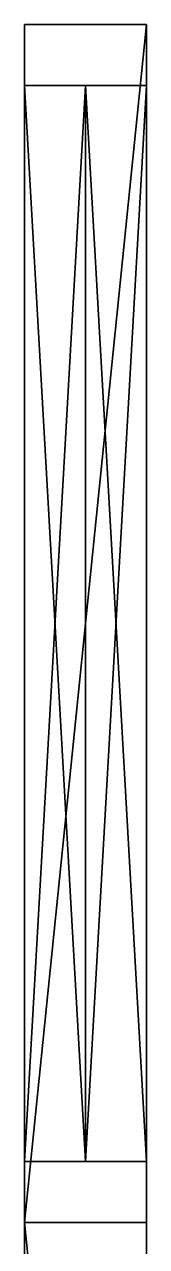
# Model space of a CAD drawing. Header units: centimetres. Extents: x 0 to 14354, y 31475 to 33783.
# Drawn here: x 14343.5 to 14353.5, y 32043.1 to 32143.4 of the extents above; entities that cross this region are included whole.
import ezdxf

# ---------------------------------------------------------------- set-up
doc = ezdxf.new("R2010")
doc.units = ezdxf.units.CM
doc.header["$LTSCALE"] = 100
doc.header["$MEASUREMENT"] = 0
doc.layers.add('3D- Aluminium', color=69, linetype='CONTINUOUS')
doc.layers.add('3D- Glass', color=4, linetype='CONTINUOUS')

msp = doc.modelspace()

# ---------------------------------------------------------------- linework, layer by layer
at = {"layer": '3D- Aluminium', "extrusion": (2.47912e-07, 2.47913e-07, 1)}
for p, q in [((14343.51, 32045.09, 1111), (14343.51, 32143.42, 1111)), ((14343.51, 32045.09, 1321), (14343.51, 32143.42, 1321)), ((14343.51, 32143.42, 1171), (14343.51, 32045.09, 1171)), ((14343.51, 32143.42, 1111), (14343.51, 32143.42, 780)), ((14343.51, 32045.09, 795), (14343.51, 32143.42, 795)), ((14353.51, 32143.42, 795), (14343.51, 32143.42, 795)), ((14343.51, 32143.42, 1111), (14343.51, 32045.09, 1111)), ((14353.51, 32045.09, 1111), (14353.51, 32143.42, 1111)), ((14353.51, 32045.09, 1321), (14353.51, 32143.42, 1321)), ((14353.51, 32143.42, 1171), (14353.51, 32045.09, 1171)), ((14353.51, 32045.09, 795), (14353.51, 32143.42, 795)), ((14353.51, 32143.42, 1111), (14353.51, 32143.42, 780)), ((14353.51, 32143.42, 1111), (14353.51, 32045.09, 1111)), ((14343.51, 32050.09, 1316), (14343.51, 32138.42, 1316)), ((14348.51, 32138.42, 1316), (14343.51, 32138.42, 1316)), ((14348.51, 32138.42, 1176), (14343.51, 32138.42, 1176)), ((14343.51, 32138.42, 1176), (14343.51, 32050.09, 1176)), ((14343.51, 32138.42, 1116), (14343.51, 32050.09, 1116)), ((14343.51, 32138.42, 1166), (14343.51, 32138.42, 1116)), ((14343.51, 32050.09, 1166), (14343.51, 32138.42, 1166)), ((14343.51, 32138.42, 1316), (14343.51, 32138.42, 1176)), ((14348.51, 32138.42, 1116), (14343.51, 32138.42, 1116)), ((14348.51, 32138.42, 1166), (14343.51, 32138.42, 1166)), ((14343.51, 32138.42, 1106), (14343.51, 32138.42, 1016)), ((14343.51, 32138.42, 800), (14343.51, 32050.09, 800)), ((14343.51, 32138.42, 1006), (14343.51, 32138.42, 785)), ((14343.51, 32050.09, 1006), (14343.51, 32138.42, 1006)), ((14348.51, 32138.42, 800), (14343.51, 32138.42, 800)), ((14348.51, 32138.42, 1006), (14343.51, 32138.42, 1006)), ((14343.51, 32138.42, 1016), (14348.51, 32138.42, 1016)), ((14343.51, 32138.42, 1016), (14343.51, 32050.09, 1016)), ((14343.51, 32050.09, 1106), (14343.51, 32138.42, 1106)), ((14348.51, 32138.42, 1106), (14343.51, 32138.42, 1106)), ((14348.51, 32050.09, 1316), (14348.51, 32138.42, 1316)), ((14348.51, 32138.42, 1176), (14348.51, 32050.09, 1176)), ((14348.51, 32138.42, 1316), (14348.51, 32138.42, 1176)), ((14348.51, 32138.42, 1116), (14348.51, 32050.09, 1116)), ((14348.51, 32050.09, 1166), (14348.51, 32138.42, 1166)), ((14348.51, 32138.42, 1166), (14348.51, 32138.42, 1116)), ((14348.51, 32138.42, 1176), (14353.51, 32138.42, 1176)), ((14348.51, 32138.42, 1316), (14353.51, 32138.42, 1316)), ((14348.51, 32138.42, 1166), (14353.51, 32138.42, 1166)), ((14348.51, 32138.42, 1116), (14353.51, 32138.42, 1116)), ((14348.51, 32138.42, 800), (14348.51, 32050.09, 800)), ((14348.51, 32138.42, 1016), (14348.51, 32050.09, 1016)), ((14348.51, 32050.09, 1106), (14348.51, 32138.42, 1106)), ((14348.51, 32138.42, 1106), (14353.51, 32138.42, 1106)), ((14348.51, 32138.42, 800), (14353.51, 32138.42, 800)), ((14348.51, 32138.42, 1006), (14353.51, 32138.42, 1006)), ((14348.51, 32050.09, 1006), (14348.51, 32138.42, 1006)), ((14348.51, 32138.42, 1006), (14348.51, 32138.42, 785)), ((14348.51, 32138.42, 1016), (14353.51, 32138.42, 1016)), ((14348.51, 32138.42, 1106), (14348.51, 32138.42, 1016)), ((14348.51, 32138.42, 721), (14353.51, 32138.42, 721)), ((14348.51, 32138.42, 731), (14353.51, 32138.42, 731)), ((14353.51, 32138.42, 1316), (14353.51, 32138.42, 1176)), ((14353.51, 32050.09, 1316), (14353.51, 32138.42, 1316)), ((14353.51, 32138.42, 1176), (14353.51, 32050.09, 1176)), ((14353.51, 32050.09, 1166), (14353.51, 32138.42, 1166)), ((14353.51, 32138.42, 1166), (14353.51, 32138.42, 1116)), ((14353.51, 32138.42, 1116), (14353.51, 32050.09, 1116)), ((14353.51, 32138.42, 1106), (14353.51, 32138.42, 1016)), ((14353.51, 32050.09, 1106), (14353.51, 32138.42, 1106)), ((14353.51, 32138.42, 800), (14353.51, 32050.09, 800)), ((14353.51, 32138.42, 1006), (14353.51, 32138.42, 785)), ((14353.51, 32050.09, 1006), (14353.51, 32138.42, 1006)), ((14353.51, 32138.42, 1016), (14353.51, 32050.09, 1016)), ((14348.51, 32050.09, 1316), (14343.51, 32050.09, 1316)), ((14348.51, 32050.09, 1176), (14343.51, 32050.09, 1176)), ((14343.51, 32050.09, 1176), (14343.51, 32050.09, 1316)), ((14348.51, 32050.09, 1116), (14343.51, 32050.09, 1116)), ((14343.51, 32050.09, 1116), (14343.51, 32050.09, 1166)), ((14348.51, 32050.09, 1166), (14343.51, 32050.09, 1166)), ((14343.51, 32050.09, 1016), (14343.51, 32050.09, 1106)), ((14348.51, 32050.09, 1016), (14343.51, 32050.09, 1016)), ((14343.51, 32050.09, 785), (14343.51, 32050.09, 1006)), ((14348.51, 32050.09, 800), (14343.51, 32050.09, 800)), ((14348.51, 32050.09, 1006), (14343.51, 32050.09, 1006)), ((14348.51, 32050.09, 1106), (14343.51, 32050.09, 1106)), ((14348.51, 32050.09, 731), (14343.51, 32050.09, 731)), ((14348.51, 32050.09, 721), (14343.51, 32050.09, 721)), ((14348.51, 32050.09, 1176), (14348.51, 32050.09, 1316)), ((14348.51, 32050.09, 1116), (14348.51, 32050.09, 1166)), ((14348.51, 32050.09, 1316), (14353.51, 32050.09, 1316)), ((14348.51, 32050.09, 1176), (14353.51, 32050.09, 1176)), ((14348.51, 32050.09, 1166), (14353.51, 32050.09, 1166)), ((14348.51, 32050.09, 1116), (14353.51, 32050.09, 1116)), ((14348.51, 32050.09, 785), (14348.51, 32050.09, 1006)), ((14348.51, 32050.09, 1016), (14348.51, 32050.09, 1106)), ((14348.51, 32050.09, 1106), (14353.51, 32050.09, 1106)), ((14348.51, 32050.09, 800), (14353.51, 32050.09, 800)), ((14348.51, 32050.09, 1006), (14353.51, 32050.09, 1006)), ((14348.51, 32050.09, 1016), (14353.51, 32050.09, 1016)), ((14348.51, 32050.09, 721), (14353.51, 32050.09, 721)), ((14348.51, 32050.09, 731), (14353.51, 32050.09, 731)), ((14353.51, 32050.09, 1176), (14353.51, 32050.09, 1316)), ((14353.51, 32050.09, 1116), (14353.51, 32050.09, 1166)), ((14353.51, 32050.09, 1016), (14353.51, 32050.09, 1106)), ((14353.51, 32050.09, 785), (14353.51, 32050.09, 1006)), ((14353.51, 32045.09, 1111), (14343.51, 32045.09, 1111)), ((14353.51, 32045.09, 1321), (14343.51, 32045.09, 1321)), ((14343.51, 32045.09, 1171), (14343.51, 32045.09, 1111)), ((14353.51, 32045.09, 1171), (14343.51, 32045.09, 1171)), ((14343.51, 32045.09, 1171), (14343.51, 32045.09, 1321)), ((14343.51, 32045.09, 1080), (14343.51, 32045.09, 1111)), ((14343.51, 32045.09, 780), (14343.51, 32045.09, 1080)), ((14353.51, 32045.09, 1080), (14343.51, 32045.09, 1080)), ((14353.51, 32045.09, 795), (14343.51, 32045.09, 795)), ((14353.51, 32045.09, 1111), (14343.51, 32045.09, 1111)), ((14353.51, 32045.09, 1171), (14353.51, 32045.09, 1111)), ((14353.51, 32045.09, 1171), (14353.51, 32045.09, 1321)), ((14353.51, 32045.09, 1080), (14353.51, 32045.09, 1111)), ((14353.51, 32045.09, 780), (14353.51, 32045.09, 1080))]:
    msp.add_line(p, q, dxfattribs=at)
at = {"layer": '3D- Aluminium', "extrusion": (2.5845e-07, -2.47913e-07, -1)}
for p, q in [((14353.51, 32045.09, 1321), (14343.51, 32045.09, 1321)), ((14343.51, 32045.09, 1321), (14343.51, 31946.75, 1321)), ((14353.51, 32045.09, 1111), (14343.51, 32045.09, 1111)), ((14343.51, 32045.09, 1111), (14343.51, 31946.75, 1111)), ((14343.51, 31946.75, 1261), (14343.51, 32045.09, 1261)), ((14343.51, 32045.09, 1261), (14343.51, 32045.09, 1321)), ((14353.51, 32045.09, 1261), (14343.51, 32045.09, 1261)), ((14343.51, 32045.09, 1261), (14343.51, 32045.09, 1111)), ((14343.51, 32045.09, 826), (14343.51, 32045.09, 795)), ((14343.51, 32045.09, 1111), (14343.51, 32045.09, 811)), ((14343.51, 32045.09, 1111), (14343.51, 31946.75, 1111)), ((14353.51, 32045.09, 826), (14343.51, 32045.09, 826)), ((14353.51, 32045.09, 1111), (14343.51, 32045.09, 1111)), ((14353.51, 32045.09, 795), (14343.51, 32045.09, 795)), ((14343.51, 31946.75, 795), (14343.51, 32045.09, 795)), ((14353.51, 32045.09, 1321), (14353.51, 31946.75, 1321)), ((14353.51, 32045.09, 1111), (14353.51, 31946.75, 1111)), ((14353.51, 32045.09, 1261), (14353.51, 32045.09, 1321)), ((14353.51, 32045.09, 1261), (14353.51, 32045.09, 1111)), ((14353.51, 31946.75, 1261), (14353.51, 32045.09, 1261)), ((14353.51, 32045.09, 826), (14353.51, 32045.09, 795)), ((14353.51, 32045.09, 1111), (14353.51, 32045.09, 811)), ((14353.51, 32045.09, 1111), (14353.51, 31946.75, 1111)), ((14353.51, 31946.75, 795), (14353.51, 32045.09, 795))]:
    msp.add_line(p, q, dxfattribs=at)

# ---------------------------------------------------------------- meshes
at = {"layer": '3D- Aluminium'}
mesh = msp.add_polyface(dxfattribs=at)
corners = [(14353.51, 32143.42, 1111), (14343.51, 32045.09, 1111), (14343.51, 32143.42, 1111), (14353.51, 32045.09, 1111)]
mesh.append_faces([[corners[k] for k in face] for face in [(0, 1, 2), (1, 0, 3)]], dxfattribs={"vtx0": -1})
mesh = msp.add_polyface(dxfattribs=at)
corners = [(14343.51, 32045.09, 1321), (14353.51, 32143.42, 1321), (14343.51, 32143.42, 1321), (14353.51, 32045.09, 1321)]
mesh.append_faces([[corners[k] for k in face] for face in [(0, 1, 2), (1, 0, 3)]], dxfattribs={"vtx0": -1})
mesh = msp.add_polyface(dxfattribs=at)
corners = [(14343.51, 32045.09, 1171), (14343.51, 32050.09, 1166), (14343.51, 32045.09, 1111), (14343.51, 32143.42, 1171), (14343.51, 32138.42, 1166), (14343.51, 32138.42, 1116), (14343.51, 32050.09, 1116), (14343.51, 32143.42, 1111)]
mesh.append_faces([[corners[k] for k in face] for face in [(0, 1, 2), (1, 3, 4), (4, 3, 5), (2, 6, 7), (6, 2, 1), (7, 5, 3)]], dxfattribs={"vtx0": -1, "vtx1": -1})
mesh.append_faces([[corners[k] for k in face] for face in [(1, 0, 3), (7, 6, 5)]], dxfattribs={"vtx0": -1, "vtx2": -1})
mesh = msp.add_polyface(dxfattribs=at)
corners = [(14343.51, 32045.09, 1321), (14343.51, 32050.09, 1316), (14343.51, 32045.09, 1171), (14343.51, 32143.42, 1321), (14343.51, 32138.42, 1316), (14343.51, 32138.42, 1176), (14343.51, 32050.09, 1176), (14343.51, 32143.42, 1171)]
mesh.append_faces([[corners[k] for k in face] for face in [(0, 1, 2), (1, 3, 4), (4, 3, 5), (2, 6, 7), (6, 2, 1), (7, 5, 3)]], dxfattribs={"vtx0": -1, "vtx1": -1})
mesh.append_faces([[corners[k] for k in face] for face in [(1, 0, 3), (7, 6, 5)]], dxfattribs={"vtx0": -1, "vtx2": -1})
mesh = msp.add_polyface(dxfattribs=at)
corners = [(14343.51, 32050.09, 1006), (14343.51, 32050.09, 1016), (14343.51, 32138.42, 1006), (14343.51, 32050.09, 1106), (14343.51, 32138.42, 1016), (14343.51, 32138.42, 785), (14343.51, 32045.09, 1111), (14343.51, 32143.42, 1111), (14343.51, 32138.42, 1106), (14343.51, 32143.42, 780), (14343.51, 32045.09, 780), (14343.51, 32050.09, 785), (14343.51, 32045.09, 1080)]
mesh.append_faces([[corners[k] for k in face] for face in [(0, 1, 2), (1, 0, 3), (2, 4, 5), (3, 7, 8), (8, 7, 4), (10, 11, 9), (11, 6, 0)]], dxfattribs={"vtx0": -1, "vtx1": -1})
mesh.append_faces([[corners[k] for k in face] for face in [(6, 3, 0), (9, 5, 4)]], dxfattribs={"vtx0": -1, "vtx1": -1, "vtx2": -1})
mesh.append_faces([[corners[k] for k in face] for face in [(2, 1, 4), (3, 6, 7), (4, 7, 9), (11, 10, 12), (11, 12, 6), (9, 11, 5)]], dxfattribs={"vtx0": -1, "vtx2": -1})
mesh = msp.add_polyface(dxfattribs=at)
corners = [(14353.51, 32143.42, 795), (14343.51, 32045.09, 795), (14343.51, 32143.42, 795), (14353.51, 32045.09, 795)]
mesh.append_faces([[corners[k] for k in face] for face in [(0, 1, 2), (1, 0, 3)]], dxfattribs={"vtx0": -1})
mesh = msp.add_polyface(dxfattribs=at)
corners = [(14343.51, 32045.09, 1111), (14353.51, 32143.42, 1111), (14343.51, 32143.42, 1111), (14353.51, 32045.09, 1111)]
mesh.append_faces([[corners[k] for k in face] for face in [(0, 1, 2), (1, 0, 3)]], dxfattribs={"vtx0": -1})
mesh = msp.add_polyface(dxfattribs=at)
corners = [(14343.51, 32143.42, 1111), (14353.51, 32143.42, 780), (14343.51, 32143.42, 780), (14353.51, 32143.42, 1111)]
mesh.append_faces([[corners[k] for k in face] for face in [(0, 1, 2), (1, 0, 3)]], dxfattribs={"vtx0": -1})
mesh = msp.add_polyface(dxfattribs=at)
corners = [(14353.51, 32045.09, 1171), (14353.51, 32050.09, 1176), (14353.51, 32045.09, 1321), (14353.51, 32143.42, 1171), (14353.51, 32138.42, 1176), (14353.51, 32138.42, 1316), (14353.51, 32050.09, 1316), (14353.51, 32143.42, 1321)]
mesh.append_faces([[corners[k] for k in face] for face in [(0, 1, 2), (1, 3, 4), (4, 3, 5), (2, 6, 7), (6, 2, 1), (7, 5, 3)]], dxfattribs={"vtx0": -1, "vtx1": -1})
mesh.append_faces([[corners[k] for k in face] for face in [(1, 0, 3), (7, 6, 5)]], dxfattribs={"vtx0": -1, "vtx2": -1})
mesh = msp.add_polyface(dxfattribs=at)
corners = [(14353.51, 32045.09, 1111), (14353.51, 32050.09, 1116), (14353.51, 32045.09, 1171), (14353.51, 32143.42, 1111), (14353.51, 32138.42, 1116), (14353.51, 32138.42, 1166), (14353.51, 32050.09, 1166), (14353.51, 32143.42, 1171)]
mesh.append_faces([[corners[k] for k in face] for face in [(0, 1, 2), (1, 3, 4), (4, 3, 5), (2, 6, 7), (6, 2, 1), (7, 5, 3)]], dxfattribs={"vtx0": -1, "vtx1": -1})
mesh.append_faces([[corners[k] for k in face] for face in [(1, 0, 3), (7, 6, 5)]], dxfattribs={"vtx0": -1, "vtx2": -1})
mesh = msp.add_polyface(dxfattribs=at)
corners = [(14353.51, 32045.09, 1111), (14353.51, 32050.09, 1106), (14353.51, 32045.09, 1080), (14353.51, 32143.42, 1111), (14353.51, 32045.09, 780), (14353.51, 32138.42, 1106), (14353.51, 32138.42, 1016), (14353.51, 32138.42, 1006), (14353.51, 32138.42, 785), (14353.51, 32050.09, 785), (14353.51, 32143.42, 780), (14353.51, 32050.09, 1016), (14353.51, 32050.09, 1006)]
mesh.append_faces([[corners[k] for k in face] for face in [(0, 1, 2), (2, 1, 4), (1, 3, 5), (5, 3, 6), (7, 3, 8), (4, 9, 10), (11, 4, 1), (9, 11, 12), (10, 8, 3), (6, 12, 11), (12, 6, 7)]], dxfattribs={"vtx0": -1, "vtx1": -1})
mesh.append_faces([[corners[k] for k in face] for face in [(6, 3, 7), (9, 4, 11)]], dxfattribs={"vtx0": -1, "vtx1": -1, "vtx2": -1})
mesh.append_faces([[corners[k] for k in face] for face in [(1, 0, 3), (10, 9, 8)]], dxfattribs={"vtx0": -1, "vtx2": -1})
mesh = msp.add_polyface(dxfattribs=at)
corners = [(14348.51, 32138.42, 1316), (14343.51, 32050.09, 1316), (14343.51, 32138.42, 1316), (14348.51, 32050.09, 1316)]
mesh.append_faces([[corners[k] for k in face] for face in [(0, 1, 2), (1, 0, 3)]], dxfattribs={"vtx0": -1})
mesh = msp.add_polyface(dxfattribs=at)
corners = [(14343.51, 32050.09, 1176), (14348.51, 32138.42, 1176), (14343.51, 32138.42, 1176), (14348.51, 32050.09, 1176)]
mesh.append_faces([[corners[k] for k in face] for face in [(0, 1, 2), (1, 0, 3)]], dxfattribs={"vtx0": -1})
mesh = msp.add_polyface(dxfattribs=at)
corners = [(14348.51, 32138.42, 1316), (14343.51, 32138.42, 1176), (14348.51, 32138.42, 1176), (14343.51, 32138.42, 1316)]
mesh.append_faces([[corners[k] for k in face] for face in [(0, 1, 2), (1, 0, 3)]], dxfattribs={"vtx0": -1})
mesh = msp.add_polyface(dxfattribs=at)
corners = [(14343.51, 32050.09, 1116), (14348.51, 32138.42, 1116), (14343.51, 32138.42, 1116), (14348.51, 32050.09, 1116)]
mesh.append_faces([[corners[k] for k in face] for face in [(0, 1, 2), (1, 0, 3)]], dxfattribs={"vtx0": -1})
mesh = msp.add_polyface(dxfattribs=at)
corners = [(14348.51, 32138.42, 1166), (14343.51, 32050.09, 1166), (14343.51, 32138.42, 1166), (14348.51, 32050.09, 1166)]
mesh.append_faces([[corners[k] for k in face] for face in [(0, 1, 2), (1, 0, 3)]], dxfattribs={"vtx0": -1})
mesh = msp.add_polyface(dxfattribs=at)
corners = [(14348.51, 32138.42, 1166), (14343.51, 32138.42, 1116), (14348.51, 32138.42, 1116), (14343.51, 32138.42, 1166)]
mesh.append_faces([[corners[k] for k in face] for face in [(0, 1, 2), (1, 0, 3)]], dxfattribs={"vtx0": -1})
mesh = msp.add_polyface(dxfattribs=at)
corners = [(14348.51, 32138.42, 1016), (14343.51, 32138.42, 1106), (14343.51, 32138.42, 1016), (14348.51, 32138.42, 1106)]
mesh.append_faces([[corners[k] for k in face] for face in [(0, 1, 2), (1, 0, 3)]], dxfattribs={"vtx0": -1})
mesh = msp.add_polyface(dxfattribs=at)
corners = [(14343.51, 32050.09, 800), (14348.51, 32138.42, 800), (14343.51, 32138.42, 800), (14348.51, 32050.09, 800)]
mesh.append_faces([[corners[k] for k in face] for face in [(0, 1, 2), (1, 0, 3)]], dxfattribs={"vtx0": -1})
mesh = msp.add_polyface(dxfattribs=at)
corners = [(14348.51, 32138.42, 785), (14343.51, 32138.42, 1006), (14343.51, 32138.42, 785), (14348.51, 32138.42, 1006)]
mesh.append_faces([[corners[k] for k in face] for face in [(0, 1, 2), (1, 0, 3)]], dxfattribs={"vtx0": -1})
mesh = msp.add_polyface(dxfattribs=at)
corners = [(14348.51, 32138.42, 1006), (14343.51, 32050.09, 1006), (14343.51, 32138.42, 1006), (14348.51, 32050.09, 1006)]
mesh.append_faces([[corners[k] for k in face] for face in [(0, 1, 2), (1, 0, 3)]], dxfattribs={"vtx0": -1})
mesh = msp.add_polyface(dxfattribs=at)
corners = [(14343.51, 32050.09, 1016), (14348.51, 32138.42, 1016), (14343.51, 32138.42, 1016), (14348.51, 32050.09, 1016)]
mesh.append_faces([[corners[k] for k in face] for face in [(0, 1, 2), (1, 0, 3)]], dxfattribs={"vtx0": -1})
mesh = msp.add_polyface(dxfattribs=at)
corners = [(14343.51, 32138.42, 1106), (14348.51, 32050.09, 1106), (14343.51, 32050.09, 1106), (14348.51, 32138.42, 1106)]
mesh.append_faces([[corners[k] for k in face] for face in [(0, 1, 2), (1, 0, 3)]], dxfattribs={"vtx0": -1})
mesh = msp.add_polyface(dxfattribs=at)
corners = [(14353.51, 32138.42, 1316), (14348.51, 32138.42, 1176), (14353.51, 32138.42, 1176), (14348.51, 32138.42, 1316)]
mesh.append_faces([[corners[k] for k in face] for face in [(0, 1, 2), (1, 0, 3)]], dxfattribs={"vtx0": -1})
mesh = msp.add_polyface(dxfattribs=at)
corners = [(14353.51, 32138.42, 1166), (14348.51, 32050.09, 1166), (14348.51, 32138.42, 1166), (14353.51, 32050.09, 1166)]
mesh.append_faces([[corners[k] for k in face] for face in [(0, 1, 2), (1, 0, 3)]], dxfattribs={"vtx0": -1})
mesh = msp.add_polyface(dxfattribs=at)
corners = [(14348.51, 32050.09, 1176), (14353.51, 32138.42, 1176), (14348.51, 32138.42, 1176), (14353.51, 32050.09, 1176)]
mesh.append_faces([[corners[k] for k in face] for face in [(0, 1, 2), (1, 0, 3)]], dxfattribs={"vtx0": -1})
mesh = msp.add_polyface(dxfattribs=at)
corners = [(14353.51, 32138.42, 1166), (14348.51, 32138.42, 1116), (14353.51, 32138.42, 1116), (14348.51, 32138.42, 1166)]
mesh.append_faces([[corners[k] for k in face] for face in [(0, 1, 2), (1, 0, 3)]], dxfattribs={"vtx0": -1})
mesh = msp.add_polyface(dxfattribs=at)
corners = [(14353.51, 32138.42, 1316), (14348.51, 32050.09, 1316), (14348.51, 32138.42, 1316), (14353.51, 32050.09, 1316)]
mesh.append_faces([[corners[k] for k in face] for face in [(0, 1, 2), (1, 0, 3)]], dxfattribs={"vtx0": -1})
mesh = msp.add_polyface(dxfattribs=at)
corners = [(14348.51, 32050.09, 1116), (14353.51, 32138.42, 1116), (14348.51, 32138.42, 1116), (14353.51, 32050.09, 1116)]
mesh.append_faces([[corners[k] for k in face] for face in [(0, 1, 2), (1, 0, 3)]], dxfattribs={"vtx0": -1})
mesh = msp.add_polyface(dxfattribs=at)
corners = [(14348.51, 32138.42, 1106), (14353.51, 32138.42, 1016), (14348.51, 32138.42, 1016), (14353.51, 32138.42, 1106)]
mesh.append_faces([[corners[k] for k in face] for face in [(0, 1, 2), (1, 0, 3)]], dxfattribs={"vtx0": -1})
mesh = msp.add_polyface(dxfattribs=at)
corners = [(14353.51, 32050.09, 1106), (14348.51, 32138.42, 1106), (14348.51, 32050.09, 1106), (14353.51, 32138.42, 1106)]
mesh.append_faces([[corners[k] for k in face] for face in [(0, 1, 2), (1, 0, 3)]], dxfattribs={"vtx0": -1})
mesh = msp.add_polyface(dxfattribs=at)
corners = [(14353.51, 32138.42, 800), (14348.51, 32050.09, 800), (14348.51, 32138.42, 800), (14353.51, 32050.09, 800)]
mesh.append_faces([[corners[k] for k in face] for face in [(0, 1, 2), (1, 0, 3)]], dxfattribs={"vtx0": -1})
mesh = msp.add_polyface(dxfattribs=at)
corners = [(14348.51, 32138.42, 1006), (14353.51, 32138.42, 785), (14348.51, 32138.42, 785), (14353.51, 32138.42, 1006)]
mesh.append_faces([[corners[k] for k in face] for face in [(0, 1, 2), (1, 0, 3)]], dxfattribs={"vtx0": -1})
mesh = msp.add_polyface(dxfattribs=at)
corners = [(14348.51, 32050.09, 1006), (14353.51, 32138.42, 1006), (14348.51, 32138.42, 1006), (14353.51, 32050.09, 1006)]
mesh.append_faces([[corners[k] for k in face] for face in [(0, 1, 2), (1, 0, 3)]], dxfattribs={"vtx0": -1})
mesh = msp.add_polyface(dxfattribs=at)
corners = [(14353.51, 32138.42, 1016), (14348.51, 32050.09, 1016), (14348.51, 32138.42, 1016), (14353.51, 32050.09, 1016)]
mesh.append_faces([[corners[k] for k in face] for face in [(0, 1, 2), (1, 0, 3)]], dxfattribs={"vtx0": -1})
mesh = msp.add_polyface(dxfattribs=at)
corners = [(14343.51, 32050.09, 1316), (14348.51, 32050.09, 1176), (14343.51, 32050.09, 1176), (14348.51, 32050.09, 1316)]
mesh.append_faces([[corners[k] for k in face] for face in [(0, 1, 2), (1, 0, 3)]], dxfattribs={"vtx0": -1})
mesh = msp.add_polyface(dxfattribs=at)
corners = [(14343.51, 32050.09, 1166), (14348.51, 32050.09, 1116), (14343.51, 32050.09, 1116), (14348.51, 32050.09, 1166)]
mesh.append_faces([[corners[k] for k in face] for face in [(0, 1, 2), (1, 0, 3)]], dxfattribs={"vtx0": -1})
mesh = msp.add_polyface(dxfattribs=at)
corners = [(14343.51, 32050.09, 1106), (14348.51, 32050.09, 1016), (14343.51, 32050.09, 1016), (14348.51, 32050.09, 1106)]
mesh.append_faces([[corners[k] for k in face] for face in [(0, 1, 2), (1, 0, 3)]], dxfattribs={"vtx0": -1})
mesh = msp.add_polyface(dxfattribs=at)
corners = [(14343.51, 32050.09, 1006), (14348.51, 32050.09, 785), (14343.51, 32050.09, 785), (14348.51, 32050.09, 1006)]
mesh.append_faces([[corners[k] for k in face] for face in [(0, 1, 2), (1, 0, 3)]], dxfattribs={"vtx0": -1})
mesh = msp.add_polyface(dxfattribs=at)
corners = [(14348.51, 32050.09, 1316), (14353.51, 32050.09, 1176), (14348.51, 32050.09, 1176), (14353.51, 32050.09, 1316)]
mesh.append_faces([[corners[k] for k in face] for face in [(0, 1, 2), (1, 0, 3)]], dxfattribs={"vtx0": -1})
mesh = msp.add_polyface(dxfattribs=at)
corners = [(14348.51, 32050.09, 1166), (14353.51, 32050.09, 1116), (14348.51, 32050.09, 1116), (14353.51, 32050.09, 1166)]
mesh.append_faces([[corners[k] for k in face] for face in [(0, 1, 2), (1, 0, 3)]], dxfattribs={"vtx0": -1})
mesh = msp.add_polyface(dxfattribs=at)
corners = [(14353.51, 32050.09, 1016), (14348.51, 32050.09, 1106), (14348.51, 32050.09, 1016), (14353.51, 32050.09, 1106)]
mesh.append_faces([[corners[k] for k in face] for face in [(0, 1, 2), (1, 0, 3)]], dxfattribs={"vtx0": -1})
mesh = msp.add_polyface(dxfattribs=at)
corners = [(14353.51, 32050.09, 785), (14348.51, 32050.09, 1006), (14348.51, 32050.09, 785), (14353.51, 32050.09, 1006)]
mesh.append_faces([[corners[k] for k in face] for face in [(0, 1, 2), (1, 0, 3)]], dxfattribs={"vtx0": -1})
mesh = msp.add_polyface(dxfattribs=at)
corners = [(14353.51, 32045.09, 1171), (14343.51, 32045.09, 1111), (14353.51, 32045.09, 1111), (14343.51, 32045.09, 1171)]
mesh.append_faces([[corners[k] for k in face] for face in [(0, 1, 2), (1, 0, 3)]], dxfattribs={"vtx0": -1})
mesh = msp.add_polyface(dxfattribs=at)
corners = [(14353.51, 32045.09, 1321), (14343.51, 32045.09, 1171), (14353.51, 32045.09, 1171), (14343.51, 32045.09, 1321)]
mesh.append_faces([[corners[k] for k in face] for face in [(0, 1, 2), (1, 0, 3)]], dxfattribs={"vtx0": -1})
mesh = msp.add_polyface(dxfattribs=at)
corners = [(14353.51, 32045.09, 1080), (14343.51, 32045.09, 1111), (14343.51, 32045.09, 1080), (14353.51, 32045.09, 1111)]
mesh.append_faces([[corners[k] for k in face] for face in [(0, 1, 2), (1, 0, 3)]], dxfattribs={"vtx0": -1})
mesh = msp.add_polyface(dxfattribs=at)
corners = [(14353.51, 32045.09, 780), (14343.51, 32045.09, 1080), (14343.51, 32045.09, 780), (14353.51, 32045.09, 1080)]
mesh.append_faces([[corners[k] for k in face] for face in [(0, 1, 2), (1, 0, 3)]], dxfattribs={"vtx0": -1})
mesh = msp.add_polyface(dxfattribs=at)
corners = [(14353.51, 31946.75, 1321), (14343.51, 32045.09, 1321), (14343.51, 31946.75, 1321), (14353.51, 32045.09, 1321)]
mesh.append_faces([[corners[k] for k in face] for face in [(0, 1, 2), (1, 0, 3)]], dxfattribs={"vtx0": -1})
mesh = msp.add_polyface(dxfattribs=at)
corners = [(14343.51, 32045.09, 1111), (14353.51, 31946.75, 1111), (14343.51, 31946.75, 1111), (14353.51, 32045.09, 1111)]
mesh.append_faces([[corners[k] for k in face] for face in [(0, 1, 2), (1, 0, 3)]], dxfattribs={"vtx0": -1})
mesh = msp.add_polyface(dxfattribs=at)
corners = [(14343.51, 32045.09, 1261), (14343.51, 32040.09, 1266), (14343.51, 32045.09, 1321), (14343.51, 31946.75, 1261), (14343.51, 31951.75, 1266), (14343.51, 31951.75, 1316), (14343.51, 32040.09, 1316), (14343.51, 31946.75, 1321)]
mesh.append_faces([[corners[k] for k in face] for face in [(0, 1, 2), (1, 3, 4), (4, 3, 5), (2, 6, 7), (6, 2, 1), (7, 5, 3)]], dxfattribs={"vtx0": -1, "vtx1": -1})
mesh.append_faces([[corners[k] for k in face] for face in [(1, 0, 3), (7, 6, 5)]], dxfattribs={"vtx0": -1, "vtx2": -1})
mesh = msp.add_polyface(dxfattribs=at)
corners = [(14353.51, 32045.09, 1261), (14343.51, 32045.09, 1321), (14353.51, 32045.09, 1321), (14343.51, 32045.09, 1261)]
mesh.append_faces([[corners[k] for k in face] for face in [(0, 1, 2), (1, 0, 3)]], dxfattribs={"vtx0": -1})
mesh = msp.add_polyface(dxfattribs=at)
corners = [(14353.51, 32045.09, 1111), (14343.51, 32045.09, 1261), (14353.51, 32045.09, 1261), (14343.51, 32045.09, 1111)]
mesh.append_faces([[corners[k] for k in face] for face in [(0, 1, 2), (1, 0, 3)]], dxfattribs={"vtx0": -1})
mesh = msp.add_polyface(dxfattribs=at)
corners = [(14343.51, 32045.09, 1111), (14343.51, 32040.09, 1116), (14343.51, 32045.09, 1261), (14343.51, 31946.75, 1111), (14343.51, 31951.75, 1116), (14343.51, 31951.75, 1256), (14343.51, 32040.09, 1256), (14343.51, 31946.75, 1261)]
mesh.append_faces([[corners[k] for k in face] for face in [(0, 1, 2), (1, 3, 4), (4, 3, 5), (2, 6, 7), (6, 2, 1), (7, 5, 3)]], dxfattribs={"vtx0": -1, "vtx1": -1})
mesh.append_faces([[corners[k] for k in face] for face in [(1, 0, 3), (7, 6, 5)]], dxfattribs={"vtx0": -1, "vtx2": -1})
mesh = msp.add_polyface(dxfattribs=at)
corners = [(14343.51, 32040.09, 885), (14343.51, 32040.09, 875), (14343.51, 31951.75, 885), (14343.51, 32040.09, 785), (14343.51, 31951.75, 875), (14343.51, 31951.75, 1106), (14343.51, 32045.09, 780), (14343.51, 31946.75, 780), (14343.51, 31951.75, 785), (14343.51, 31946.75, 1111), (14343.51, 32045.09, 1111), (14343.51, 32040.09, 1106), (14343.51, 32045.09, 811)]
mesh.append_faces([[corners[k] for k in face] for face in [(0, 1, 2), (1, 0, 3), (2, 4, 5), (3, 7, 8), (8, 7, 4), (10, 11, 9), (11, 6, 0)]], dxfattribs={"vtx0": -1, "vtx1": -1})
mesh.append_faces([[corners[k] for k in face] for face in [(6, 3, 0), (9, 5, 4)]], dxfattribs={"vtx0": -1, "vtx1": -1, "vtx2": -1})
mesh.append_faces([[corners[k] for k in face] for face in [(2, 1, 4), (3, 6, 7), (4, 7, 9), (11, 10, 12), (11, 12, 6), (9, 11, 5)]], dxfattribs={"vtx0": -1, "vtx2": -1})
mesh = msp.add_polyface(dxfattribs=at)
corners = [(14353.51, 32045.09, 826), (14343.51, 32045.09, 795), (14343.51, 32045.09, 826), (14353.51, 32045.09, 795)]
mesh.append_faces([[corners[k] for k in face] for face in [(0, 1, 2), (1, 0, 3)]], dxfattribs={"vtx0": -1})
mesh = msp.add_polyface(dxfattribs=at)
corners = [(14353.51, 32045.09, 1111), (14343.51, 32045.09, 811), (14343.51, 32045.09, 1111), (14353.51, 32045.09, 811)]
mesh.append_faces([[corners[k] for k in face] for face in [(0, 1, 2), (1, 0, 3)]], dxfattribs={"vtx0": -1})
mesh = msp.add_polyface(dxfattribs=at)
corners = [(14353.51, 31946.75, 1111), (14343.51, 32045.09, 1111), (14343.51, 31946.75, 1111), (14353.51, 32045.09, 1111)]
mesh.append_faces([[corners[k] for k in face] for face in [(0, 1, 2), (1, 0, 3)]], dxfattribs={"vtx0": -1})
mesh = msp.add_polyface(dxfattribs=at)
corners = [(14343.51, 32045.09, 795), (14353.51, 31946.75, 795), (14343.51, 31946.75, 795), (14353.51, 32045.09, 795)]
mesh.append_faces([[corners[k] for k in face] for face in [(0, 1, 2), (1, 0, 3)]], dxfattribs={"vtx0": -1})
mesh = msp.add_polyface(dxfattribs=at)
corners = [(14353.51, 32045.09, 1261), (14353.51, 32040.09, 1256), (14353.51, 32045.09, 1111), (14353.51, 31946.75, 1261), (14353.51, 31951.75, 1256), (14353.51, 31951.75, 1116), (14353.51, 32040.09, 1116), (14353.51, 31946.75, 1111)]
mesh.append_faces([[corners[k] for k in face] for face in [(0, 1, 2), (1, 3, 4), (4, 3, 5), (2, 6, 7), (6, 2, 1), (7, 5, 3)]], dxfattribs={"vtx0": -1, "vtx1": -1})
mesh.append_faces([[corners[k] for k in face] for face in [(1, 0, 3), (7, 6, 5)]], dxfattribs={"vtx0": -1, "vtx2": -1})
mesh = msp.add_polyface(dxfattribs=at)
corners = [(14353.51, 32045.09, 1321), (14353.51, 32040.09, 1316), (14353.51, 32045.09, 1261), (14353.51, 31946.75, 1321), (14353.51, 31951.75, 1316), (14353.51, 31951.75, 1266), (14353.51, 32040.09, 1266), (14353.51, 31946.75, 1261)]
mesh.append_faces([[corners[k] for k in face] for face in [(0, 1, 2), (1, 3, 4), (4, 3, 5), (2, 6, 7), (6, 2, 1), (7, 5, 3)]], dxfattribs={"vtx0": -1, "vtx1": -1})
mesh.append_faces([[corners[k] for k in face] for face in [(1, 0, 3), (7, 6, 5)]], dxfattribs={"vtx0": -1, "vtx2": -1})
mesh = msp.add_polyface(dxfattribs=at)
corners = [(14353.51, 32045.09, 780), (14353.51, 32040.09, 785), (14353.51, 32045.09, 811), (14353.51, 31946.75, 780), (14353.51, 32045.09, 1111), (14353.51, 31951.75, 785), (14353.51, 31951.75, 875), (14353.51, 31951.75, 885), (14353.51, 31951.75, 1106), (14353.51, 32040.09, 1106), (14353.51, 31946.75, 1111), (14353.51, 32040.09, 875), (14353.51, 32040.09, 885)]
mesh.append_faces([[corners[k] for k in face] for face in [(0, 1, 2), (2, 1, 4), (1, 3, 5), (5, 3, 6), (7, 3, 8), (4, 9, 10), (11, 4, 1), (9, 11, 12), (10, 8, 3), (6, 12, 11), (12, 6, 7)]], dxfattribs={"vtx0": -1, "vtx1": -1})
mesh.append_faces([[corners[k] for k in face] for face in [(6, 3, 7), (9, 4, 11)]], dxfattribs={"vtx0": -1, "vtx1": -1, "vtx2": -1})
mesh.append_faces([[corners[k] for k in face] for face in [(1, 0, 3), (10, 9, 8)]], dxfattribs={"vtx0": -1, "vtx2": -1})
at = {"layer": '3D- Glass'}
mesh = msp.add_polyface(dxfattribs=at)
corners = [(14348.51, 32138.42, 1316), (14348.51, 32050.09, 1176), (14348.51, 32050.09, 1316), (14348.51, 32138.42, 1176)]
mesh.append_faces([[corners[k] for k in face] for face in [(0, 1, 2), (1, 0, 3)]], dxfattribs={"vtx0": -1})
mesh = msp.add_polyface(dxfattribs=at)
corners = [(14348.51, 32138.42, 1166), (14348.51, 32050.09, 1116), (14348.51, 32050.09, 1166), (14348.51, 32138.42, 1116)]
mesh.append_faces([[corners[k] for k in face] for face in [(0, 1, 2), (1, 0, 3)]], dxfattribs={"vtx0": -1})
mesh = msp.add_polyface(dxfattribs=at)
corners = [(14348.51, 32138.42, 1106), (14348.51, 32050.09, 1016), (14348.51, 32050.09, 1106), (14348.51, 32138.42, 1016)]
mesh.append_faces([[corners[k] for k in face] for face in [(0, 1, 2), (1, 0, 3)]], dxfattribs={"vtx0": -1})
mesh = msp.add_polyface(dxfattribs=at)
corners = [(14348.51, 32138.42, 1006), (14348.51, 32050.09, 785), (14348.51, 32050.09, 1006), (14348.51, 32138.42, 785)]
mesh.append_faces([[corners[k] for k in face] for face in [(0, 1, 2), (1, 0, 3)]], dxfattribs={"vtx0": -1})

doc.saveas('drawing.dxf')
